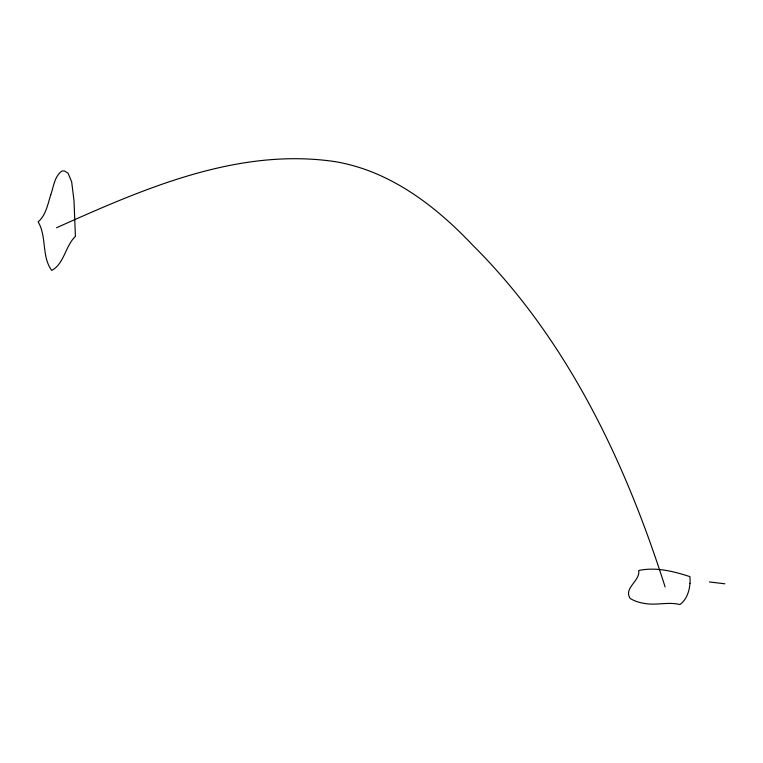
<?xml version="1.0" encoding="UTF-8"?>
<svg xmlns="http://www.w3.org/2000/svg" width="763" height="763" viewBox="0 0 763 763"><rect width="100%" height="100%" fill="white"/><g stroke="black" fill="none" stroke-linecap="round" stroke-linejoin="round"><path stroke-width="1.14" d="M56.5 227.765C143.043 189.062 237.083 147.459 334.184 161.498C389.178 170.359 435.11 205.409 472.459 244.913C566.871 338.667 625.269 461.539 665.117 586.938M709.428 581.95L724.85 583.8M689.981 583.285C689.38 591.191 686.633 599.689 679.986 604.534C668.226 601.549 655.875 605.755 643.953 603.333A27.086 15.069 1.8 0 1 633.49 600.262L630.171 598.488C623.257 587.93 640.443 580.996 638.698 570.505C655.922 566.804 673.538 571.334 689.924 576.628A131.97 74.831 4.1 0 1 689.99 583.285M50.711 194.956C47.716 204.293 45.98 215.176 38.15 221.861C46.925 236.635 41.431 256.435 51.693 270.407C64.149 264.027 65.322 245.934 75.413 236.368L73.992 200.574L71.655 181.775L68.012 173.115L64.245 170.893L61.87 171.055C54.392 176.463 53.591 186.84 50.711 194.956"/></g></svg>
